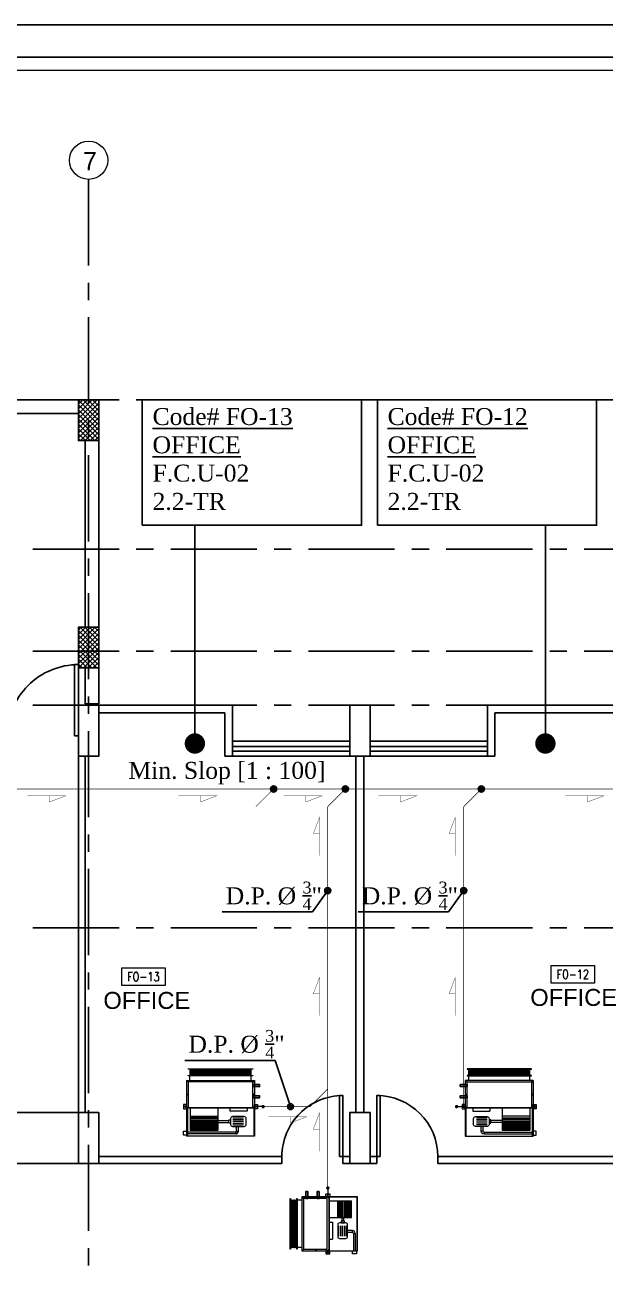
# Model space of a CAD drawing. Extents: x -711 to 2784, y 81 to 852.
# Drawn here: x -678.82 to -670.26, y 260.66 to 278.99 of the extents above; entities that cross this region are included whole.
import ezdxf
from ezdxf.enums import TextEntityAlignment as Align

# ---------------------------------------------------------------- set-up
doc = ezdxf.new("R2010")
doc.units = 0
doc.header["$MEASUREMENT"] = 0
for name, pattern in [('CENTERX2', [101.6, 63.5, -12.7, 12.7, -12.7]), ('DASHDOT', [1, 0.5, -0.25, 0, -0.25]), ('HIDDEN-Z', [3, 2, -1])]:
    doc.linetypes.add(name, pattern=pattern)
for name, color, linetype in [('01_AC-EQUIP', 206, 'Continuous'), ('AXIS', 1, 'CENTERX2'), ('CH.W.PIPING TEXT', 4, 'Continuous'), ('COL', 2, 'Continuous'), ('COLHATCH', 5, 'Continuous'), ('column', 6, 'Continuous'), ('DOOR', 250, 'Continuous'), ('DRAIN PIPE', 4, 'Continuous'), ('fram', 252, 'Continuous'), ('M-CH-WP-R', 40, 'HIDDEN-Z'), ('M-CH-WP-S', 142, 'Continuous'), ('M-EQBMNT', 21, 'Continuous'), ('WALL', 4, 'Continuous'), ('WIN', 5, 'Continuous'), ('ZONE TEXT', 73, 'Continuous')]:
    doc.layers.add(name, color=color, linetype=linetype)
doc.layers.add('A-SYMB-RMNU', color=4, linetype='Continuous', lineweight=9)
doc.layers.add('AXIS-TXT', color=171, linetype='Continuous', lineweight=20)
doc.styles.add('AC', font='romans.shx', dxfattribs={"height": 0.2})
doc.styles.add('ARABY', font='sosa.shx')
doc.styles.add('ROMANS-TITLE', font='ROMANS.shx', dxfattribs={"width": 0.8})
doc.dimstyles.new('IHAB', dxfattribs={"dimscale": 0, "dimtxt": 0.15, "dimasz": 0.09, "dimexe": 0.18, "dimexo": 0.0625, "dimgap": 0, "dimtad": 0, "dimtih": 1, "dimtoh": 1, "dimzin": 0, "dimdsep": 46, "dimtxsty": 'ARABY', "dimcen": 0.03, "dimse1": 1, "dimse2": 1, "dimclrd": 36, "dimclrt": 42, "dimadec": 0, "dimazin": 0, "dimtfac": 1, "dimtmove": 1, "dimatfit": 3, "dimldrblk": 'ORIGIN', "dimfxl": 1, "dimtolj": 1, "dimtzin": 0, "dimarcsym": 0})

# ---------------------------------------------------------------- blocks, each defined once
blk = doc.blocks.new('A$C16C81D8E')
at = {"layer": 'DOOR', "elevation": -0.562}
blk.add_lwpolyline([(0, 0.862), (0, 0.911), (0.911, 0.911), (0.911, 0.862)], close=True, dxfattribs=at)
at = {"layer": 'DOOR'}
blk.add_arc((0, 0.911, -0.562), 0.911, 270, 0, dxfattribs=at)
blk = doc.blocks.new('A$C224F6469')
at = {"layer": '01_AC-EQUIP', "color": 1, "lineweight": 20}
for p, q in [((0, 0), (1, 0)), ((0, -0.82), (0, 0)), ((1, -0.82), (1, 0)), ((0.007, -0.004), (0.988, -0.004)), ((0.007, -0.42), (0.007, -0.004)), ((0.32, -0.168), (0.163, -0.168)), ((0.236, -0.074), (0.236, -0.145)), ((0.263, -0.074), (0.236, -0.074)), ((0.263, -0.074), (0.263, -0.145)), ((0.276, -0.035), (1, -0.035)), ((0.276, -0.061), (0.276, -0.035)), ((0.276, -0.061), (1, -0.061)), ((0.541, -0.42), (0.541, -0.09)), ((0.541, -0.09), (0.949, -0.09)), ((0.541, -0.092), (0.949, -0.092)), ((0.541, -0.094), (0.949, -0.094)), ((0.541, -0.096), (0.949, -0.096)), ((0.541, -0.099), (0.949, -0.099)), ((0.541, -0.103), (0.949, -0.103)), ((0.541, -0.106), (0.949, -0.106)), ((0.541, -0.11), (0.949, -0.11)), ((0.541, -0.115), (0.949, -0.115)), ((0.541, -0.122), (0.949, -0.122)), ((0.541, -0.129), (0.949, -0.129)), ((0.541, -0.138), (0.949, -0.138)), ((0.541, -0.148), (0.949, -0.148)), ((0.541, -0.158), (0.949, -0.158)), ((0.541, -0.168), (0.949, -0.168)), ((0.541, -0.175), (0.949, -0.175)), ((0.949, -0.42), (0.949, -0.09)), ((0.988, -0.42), (0.988, -0.004)), ((0.32, -0.194), (0.163, -0.194)), ((0.32, -0.221), (0.163, -0.221)), ((0.32, -0.248), (0.163, -0.248)), ((0.32, -0.274), (0.163, -0.274)), ((0.541, -0.204), (0.376, -0.204)), ((0.541, -0.231), (0.376, -0.231)), ((0.541, -0.184), (0.949, -0.184)), ((0.541, -0.194), (0.949, -0.194)), ((0.541, -0.214), (0.949, -0.214)), ((0.541, -0.23), (0.949, -0.23)), ((0.541, -0.25), (0.949, -0.25)), ((0.541, -0.27), (0.949, -0.27)), ((0.949, -0.295), (0.541, -0.295)), ((0, -0.42), (1, -0.42)), ((0.022, -0.425), (0.001, -0.425)), ((0.011, -0.418), (0.011, -0.432)), ((0.109, -0.37), (0.363, -0.37)), ((0.109, -0.42), (0.109, -0.37)), ((0.363, -0.42), (0.363, -0.37)), ((0.978, -0.425), (0.999, -0.425)), ((0.989, -0.418), (0.989, -0.432)), ((0.022, -0.615), (0.001, -0.615)), ((0.011, -0.608), (0.011, -0.622)), ((0.978, -0.615), (0.999, -0.615)), ((0.989, -0.608), (0.989, -0.622)), ((1, -0.82), (0, -0.82)), ((0.022, -0.81), (0.001, -0.81)), ((0.011, -0.803), (0.011, -0.817)), ((0.05, -0.82), (0.05, -0.89)), ((0.95, -0.82), (0.95, -0.89)), ((0.978, -0.81), (0.999, -0.81)), ((0.989, -0.803), (0.989, -0.817))]:
    blk.add_line(p, q, dxfattribs=at)
at = {"layer": '01_AC-EQUIP', "color": 1, "linetype": 'DASHDOT', "lineweight": 20}
blk.add_line((0.541, -0.168), (0.949, -0.168), dxfattribs=at)
at = {"layer": '01_AC-EQUIP', "color": 4, "lineweight": 20}
blk.add_line((-0.128, -0.438), (-0.023, -0.438), dxfattribs=at)
at = {"layer": '01_AC-EQUIP', "color": 2, "lineweight": 20}
for p, q in [((0.047, -0.9), (0.063, -0.895)), ((0.047, -0.9), (0.063, -0.905)), ((0.047, -0.91), (0.063, -0.905)), ((0.047, -0.91), (0.063, -0.915)), ((0.047, -0.92), (0.063, -0.915)), ((0.063, -0.905), (0.937, -0.905)), ((0.063, -0.915), (0.937, -0.915)), ((0.953, -0.9), (0.937, -0.895)), ((0.953, -0.9), (0.937, -0.905)), ((0.953, -0.91), (0.937, -0.905)), ((0.953, -0.91), (0.937, -0.915)), ((0.953, -0.92), (0.937, -0.915)), ((0.047, -0.92), (0.063, -0.925)), ((0.047, -0.931), (0.063, -0.925)), ((0.047, -0.931), (0.063, -0.936)), ((0.047, -0.941), (0.063, -0.936)), ((0.047, -0.941), (0.063, -0.946)), ((0.047, -0.951), (0.063, -0.946)), ((0.047, -0.951), (0.063, -0.956)), ((0.047, -0.961), (0.063, -0.956)), ((0.047, -0.961), (0.063, -0.966)), ((0.047, -0.971), (0.063, -0.966)), ((0.047, -0.971), (0.063, -0.976)), ((0.047, -0.981), (0.063, -0.976)), ((0.047, -0.981), (0.063, -0.987)), ((0.063, -0.925), (0.937, -0.925)), ((0.063, -0.936), (0.937, -0.936)), ((0.063, -0.946), (0.937, -0.946)), ((0.063, -0.956), (0.937, -0.956)), ((0.063, -0.966), (0.937, -0.966)), ((0.063, -0.976), (0.937, -0.976)), ((0.953, -0.92), (0.937, -0.925)), ((0.953, -0.931), (0.937, -0.925)), ((0.953, -0.931), (0.937, -0.936)), ((0.953, -0.941), (0.937, -0.936)), ((0.953, -0.941), (0.937, -0.946)), ((0.953, -0.951), (0.937, -0.946)), ((0.953, -0.951), (0.937, -0.956)), ((0.953, -0.961), (0.937, -0.956)), ((0.953, -0.961), (0.937, -0.966)), ((0.953, -0.971), (0.937, -0.966)), ((0.953, -0.971), (0.937, -0.976)), ((0.953, -0.981), (0.937, -0.976)), ((0.953, -0.981), (0.937, -0.987))]:
    blk.add_line(p, q, dxfattribs=at)
at = {"layer": '01_AC-EQUIP', "color": 1, "lineweight": 20}
blk.add_lwpolyline([(0.324, -0.145), (0.149, -0.145, 0.414214), (0.122, -0.171), (0.122, -0.264, 0.414214), (0.149, -0.291), (0.324, -0.291, 0.414214), (0.351, -0.264), (0.351, -0.171, 0.414214)], format="xyb", close=True, dxfattribs=at)
for points in [[(1.044, -0.076), (1, -0.076), (1, -0.016), (1.044, -0.016)], [(0.351, -0.193), (0.376, -0.193), (0.376, -0.243), (0.351, -0.243)], [(-0.044, -0.407), (0, -0.407), (0, -0.467), (-0.044, -0.467)], [(0.025, -0.8), (0.975, -0.8), (0.975, -0.42), (0.025, -0.42)], [(1.044, -0.407), (1, -0.407), (1, -0.467), (1.044, -0.467)]]:
    blk.add_lwpolyline(points, close=True, dxfattribs=at)
at = {"layer": '01_AC-EQUIP', "color": 4, "lineweight": 20, "const_width": 0.0252}
blk.add_lwpolyline([(-0.126, -0.45, 1), (-0.131, -0.425, 1)], format="xyb", close=True, dxfattribs=at)
at = {"layer": '01_AC-EQUIP', "color": 2, "lineweight": 20}
for points in [[(0.975, -0.89), (0.975, -0.895), (0.025, -0.895), (0.025, -0.89)], [(0.975, -0.987), (0.975, -0.992), (0.025, -0.992), (0.025, -0.987)]]:
    blk.add_lwpolyline(points, close=True, dxfattribs=at)
at = {"layer": '01_AC-EQUIP', "color": 1, "lineweight": 20}
for centre in [(-0.023, -0.438), (1.023, -0.438)]:
    blk.add_circle(centre, 0.00932, dxfattribs=at)
for radius in [0.0399, 0.0133]:
    blk.add_arc((0.276, -0.074), radius, 90.0006, 180.0006, dxfattribs=at)
at = {"layer": '01_AC-EQUIP', "color": 1, "lineweight": 20, "extrusion": (0, 0, -1)}
for centre, major_axis, start_param, end_param in [((0.011, -0.425), (-0.00827, 0), -1.570796, 4.712389), ((0.011, -0.425), (-0.0047, 0), 3.141593, 9.424778), ((0.011, -0.615), (-0.00827, 0), -1.570796, 4.712389), ((0.011, -0.615), (-0.0047, 0), 3.141593, 9.424778), ((0.011, -0.81), (-0.00827, 0), -1.570796, 4.712389), ((0.011, -0.81), (-0.0047, 0), 3.141593, 9.424778)]:
    blk.add_ellipse(centre, major_axis=major_axis, ratio=0.646018, start_param=start_param, end_param=end_param, dxfattribs=at)
at = {"layer": '01_AC-EQUIP', "color": 1, "lineweight": 20}
for centre, major_axis, start_param, end_param in [((0.989, -0.425), (0.00827, 0), -1.570796, 4.712389), ((0.989, -0.425), (0.0047, 0), 3.141593, 9.424778), ((0.989, -0.615), (0.00827, 0), -1.570796, 4.712389), ((0.989, -0.615), (0.0047, 0), 3.141593, 9.424778), ((0.989, -0.81), (0.00827, 0), -1.570796, 4.712389), ((0.989, -0.81), (0.0047, 0), 3.141593, 9.424778)]:
    blk.add_ellipse(centre, major_axis=major_axis, ratio=0.646018, start_param=start_param, end_param=end_param, dxfattribs=at)
at = {"layer": 'M-CH-WP-R', "color": 6, "linetype": 'ByBlock', "ltscale": 1.5}
blk.add_lwpolyline([(0.025, -0.762), (0.025, -0.732), (-0.075, -0.732), (-0.075, -0.762)], close=True, dxfattribs=at)
at = {"layer": 'M-CH-WP-S', "color": 5, "linetype": 'ByBlock', "ltscale": 1.5}
blk.add_lwpolyline([(0.025, -0.597), (0.025, -0.567), (-0.075, -0.567), (-0.075, -0.597)], close=True, dxfattribs=at)
at = {"layer": 'M-EQBMNT', "color": 21, "linetype": 'ByBlock', "ltscale": 1.5}
blk.add_line((0.541, -0.09), (0.949, -0.09), dxfattribs=at)
blk = doc.blocks.new('A$C7E27466D')
at = {"layer": '01_AC-EQUIP', "color": 2, "lineweight": 20}
for p, q in [((-75.3, 98.1), (-73.7, 98.7)), ((-75.3, 98.1), (-73.7, 97.6)), ((-75.3, 97.1), (-73.7, 97.6)), ((-75.3, 97.1), (-73.7, 96.6)), ((-75.3, 96.1), (-73.7, 96.6)), ((-75.3, 96.1), (-73.7, 95.6)), ((-75.3, 95.1), (-73.7, 95.6)), ((-75.3, 95.1), (-73.7, 94.6)), ((-75.3, 94.1), (-73.7, 94.6)), ((-75.3, 94.1), (-73.7, 93.6)), ((-75.3, 93.1), (-73.7, 93.6)), ((-75.3, 93.1), (-73.7, 92.5)), ((-75.3, 92), (-73.7, 92.5)), ((-75.3, 92), (-73.7, 91.5)), ((-6.3, 97.6), (-73.7, 97.6)), ((-6.3, 96.6), (-73.7, 96.6)), ((-6.3, 95.6), (-73.7, 95.6)), ((-6.3, 94.6), (-73.7, 94.6)), ((-6.3, 93.6), (-73.7, 93.6)), ((-6.3, 92.5), (-73.7, 92.5)), ((-4.7, 98.1), (-6.3, 98.7)), ((-4.7, 98.1), (-6.3, 97.6)), ((-4.7, 97.1), (-6.3, 97.6)), ((-4.7, 97.1), (-6.3, 96.6)), ((-4.7, 96.1), (-6.3, 96.6)), ((-4.7, 96.1), (-6.3, 95.6)), ((-4.7, 95.1), (-6.3, 95.6)), ((-4.7, 95.1), (-6.3, 94.6)), ((-4.7, 94.1), (-6.3, 94.6)), ((-4.7, 94.1), (-6.3, 93.6)), ((-4.7, 93.1), (-6.3, 93.6)), ((-4.7, 93.1), (-6.3, 92.5)), ((-4.7, 92), (-6.3, 92.5)), ((-4.7, 92), (-6.3, 91.5)), ((-75.3, 91), (-73.7, 91.5)), ((-75.3, 91), (-73.7, 90.5)), ((-75.3, 90), (-73.7, 90.5)), ((-75.3, 90), (-73.7, 89.5)), ((-6.3, 91.5), (-73.7, 91.5)), ((-6.3, 90.5), (-73.7, 90.5)), ((-4.7, 91), (-6.3, 91.5)), ((-4.7, 91), (-6.3, 90.5)), ((-4.7, 90), (-6.3, 90.5)), ((-4.7, 90), (-6.3, 89.5))]:
    blk.add_line(p, q, dxfattribs=at)
at = {"layer": '01_AC-EQUIP', "color": 1, "lineweight": 20}
for p, q in [((-77.8, 81), (-79.9, 81)), ((-78.9, 80.3), (-78.9, 81.7)), ((-75, 82), (-75, 89)), ((-5, 82), (-5, 89)), ((-2.2, 81), (-0.1, 81)), ((-1.1, 80.3), (-1.1, 81.7)), ((0, 82), (0, 0)), ((-77.8, 61.5), (-79.9, 61.5)), ((-78.9, 60.8), (-78.9, 62.2)), ((-2.2, 61.5), (-0.1, 61.5)), ((-1.1, 60.8), (-1.1, 62.2)), ((-77.8, 42.5), (-79.9, 42.5)), ((-78.9, 41.8), (-78.9, 43.2)), ((-62.7, 42), (-62.7, 37)), ((-37.3, 37), (-62.7, 37)), ((-37.3, 42), (-37.3, 37)), ((-30.6, 42), (-30.6, 9)), ((-6.2, 42), (-6.2, 9)), ((-2.2, 42.5), (-0.1, 42.5)), ((-1.1, 41.8), (-1.1, 43.2)), ((-58.3, 27.4), (-42.7, 27.4)), ((-58.3, 24.8), (-42.7, 24.8)), ((-58.3, 22.1), (-42.7, 22.1)), ((-58.3, 19.4), (-42.7, 19.4)), ((-30.6, 23.1), (-36, 23.1)), ((-30.6, 20.4), (-36, 20.4)), ((-6.2, 29.5), (-30.6, 29.5)), ((-30.6, 27), (-6.2, 27)), ((-30.6, 25), (-6.2, 25)), ((-30.6, 23), (-6.2, 23)), ((-30.6, 21.4), (-6.2, 21.4)), ((-30.6, 19.4), (-6.2, 19.4)), ((-30.6, 18.4), (-6.2, 18.4)), ((-54, 6.1), (-79.6, 6.1)), ((-54, 3.5), (-79.6, 3.5)), ((-58.3, 16.8), (-42.7, 16.8)), ((-54, 6.1), (-54, 3.5)), ((-52.7, 7.4), (-52.7, 14.5)), ((-52.7, 7.4), (-50, 7.4)), ((-50, 7.4), (-50, 14.5)), ((-30.6, 17.5), (-6.2, 17.5)), ((-30.6, 16.8), (-6.2, 16.8)), ((-30.6, 15.8), (-6.2, 15.8)), ((-30.6, 14.8), (-6.2, 14.8)), ((-30.6, 13.8), (-6.2, 13.8)), ((-30.6, 12.9), (-6.2, 12.9)), ((-30.6, 12.2), (-6.2, 12.2)), ((-30.6, 11.5), (-6.2, 11.5)), ((-30.6, 11), (-6.2, 11)), ((-30.6, 10.6), (-6.2, 10.6)), ((-30.6, 10.3), (-6.2, 10.3)), ((-30.6, 9.9), (-6.2, 9.9)), ((-30.6, 9.6), (-6.2, 9.6)), ((-30.6, 9.4), (-6.2, 9.4)), ((-30.6, 9.2), (-6.2, 9.2)), ((-30.6, 9), (-6.2, 9)), ((-30.6, 9), (-6.2, 9))]:
    blk.add_line(p, q, dxfattribs=at)
at = {"layer": '01_AC-EQUIP', "color": 4, "lineweight": 20}
blk.add_line((12.8, 43.8), (2.3, 43.8), dxfattribs=at)
at = {"layer": '01_AC-EQUIP', "color": 1, "linetype": 'DASHDOT', "lineweight": 20}
blk.add_line((-30.6, 16.8), (-6.2, 16.8), dxfattribs=at)
at = {"layer": '01_AC-EQUIP', "color": 2, "lineweight": 20}
for points in [[(-77.5, 98.7), (-77.5, 99.2), (-2.5, 99.2), (-2.5, 98.7)], [(-77.5, 89), (-77.5, 89.5), (-2.5, 89.5), (-2.5, 89)]]:
    blk.add_lwpolyline(points, close=True, dxfattribs=at)
at = {"layer": '01_AC-EQUIP', "color": 1, "lineweight": 20}
for points in [[(-80, 42), (0, 42), (0, 82), (-80, 82)], [(-77.5, 44.5), (-2.5, 44.5), (-2.5, 79.5), (-77.5, 79.5)], [(-84.4, 40.7), (-80, 40.7), (-80, 46.7), (-84.4, 46.7)], [(-80, 42), (-80, 0), (0, 0), (0, 42)], [(-79.6, 41.6), (-79.6, 0.4), (-0.4, 0.4), (-0.4, 41.6)], [(4.4, 40.7), (0, 40.7), (0, 46.7), (4.4, 46.7)], [(-38.6, 19.3), (-36, 19.3), (-36, 24.3), (-38.6, 24.3)], [(-84.4, 7.6), (-80, 7.6), (-80, 1.6), (-84.4, 1.6)]]:
    blk.add_lwpolyline(points, close=True, dxfattribs=at)
at = {"layer": '01_AC-EQUIP', "color": 4, "lineweight": 20, "const_width": 2.52}
blk.add_lwpolyline([(12.6, 45, 1), (13.1, 42.5, 1)], format="xyb", close=True, dxfattribs=at)
at = {"layer": '01_AC-EQUIP', "color": 1, "lineweight": 20}
blk.add_lwpolyline([(-58.8, 14.5), (-41.2, 14.5, 0.414214), (-38.6, 17.1), (-38.6, 26.4, 0.414214), (-41.2, 29.1), (-58.8, 29.1, 0.414214), (-61.4, 26.4), (-61.4, 17.1, 0.414214)], format="xyb", close=True, dxfattribs=at)
for centre in [(-82.3, 43.8), (2.3, 43.8)]:
    blk.add_circle(centre, 0.932, dxfattribs=at)
for radius in [1.33, 3.99]:
    blk.add_arc((-54, 7.4), radius, 270.0006, 0.0006, dxfattribs=at)
for centre, major_axis, start_param, end_param in [((-78.9, 81), (-0.827, 0), -1.570796, 4.712389), ((-78.9, 81), (-0.47, 0), 3.141593, 9.424778), ((-78.9, 61.5), (-0.827, 0), -1.570796, 4.712389), ((-78.9, 61.5), (-0.47, 0), 3.141593, 9.424778), ((-78.9, 42.5), (-0.827, 0), -1.570796, 4.712389), ((-78.9, 42.5), (-0.47, 0), 3.141593, 9.424778)]:
    blk.add_ellipse(centre, major_axis=major_axis, ratio=0.646018, start_param=start_param, end_param=end_param, dxfattribs=at)
at = {"layer": '01_AC-EQUIP', "color": 1, "lineweight": 20, "extrusion": (0, 0, -1)}
for centre, major_axis, start_param, end_param in [((-1.1, 81), (0.827, 0), -1.570796, 4.712389), ((-1.1, 81), (0.47, 0), 3.141593, 9.424778), ((-1.1, 61.5), (0.827, 0), -1.570796, 4.712389), ((-1.1, 61.5), (0.47, 0), 3.141593, 9.424778), ((-1.1, 42.5), (0.827, 0), -1.570796, 4.712389), ((-1.1, 42.5), (0.47, 0), 3.141593, 9.424778)]:
    blk.add_ellipse(centre, major_axis=major_axis, ratio=0.646018, start_param=start_param, end_param=end_param, dxfattribs=at)
at = {"layer": 'M-CH-WP-R', "color": 6, "linetype": 'ByBlock', "ltscale": 1.5}
blk.add_lwpolyline([(-2.5, 76.2), (-2.5, 73.2), (7.5, 73.2), (7.5, 76.2)], close=True, dxfattribs=at)
at = {"layer": 'M-CH-WP-S', "color": 5, "linetype": 'ByBlock', "ltscale": 1.5}
blk.add_lwpolyline([(-2.5, 59.7), (-2.5, 56.7), (7.5, 56.7), (7.5, 59.7)], close=True, dxfattribs=at)
blk = doc.blocks.new('DOT')
at = {"color": 0, "linetype": 'ByBlock'}
blk.add_line((-0.5, 0), (-1, 0), dxfattribs=at)
at = {"color": 0, "linetype": 'ByBlock', "const_width": 0.5}
blk.add_lwpolyline([(-0.25, 0, 1), (0.25, 0, 1)], format="xyb", close=True, dxfattribs=at)
blk = doc.blocks.new('A-ROOM')
at = {"layer": 'A-SYMB-RMNU'}
blk.add_lwpolyline([(-425, 175), (425, 175), (425, -175), (-425, -175)], close=True, dxfattribs=at)
at = {"layer": 'A-SYMB-RMNU', "style": 'ROMANS-TITLE', "width": 0.8}
blk.add_attdef('ROOM-NO', text='', height=175, dxfattribs=at).set_placement((0, 0), align=Align.MIDDLE)

msp = doc.modelspace()

# ---------------------------------------------------------------- hatches: boundary and pattern name
at = {"layer": 'COLHATCH', "linetype": 'Continuous'}
h = msp.add_hatch(dxfattribs=at)
h.set_pattern_fill('_USER', color=252, scale=0.05, angle=45, style=0, double=1, pattern_type=0)
h.set_pattern_definition([(45, (-481.988946, 93.687133), (-0.035355339, 0.035355339), []), (135, (-481.988946, 93.687133), (-0.035355339, -0.035355339), [])])
h.paths.add_polyline_path([(-661.549, 271.267), (-661.849, 271.267), (-661.849, 270.367), (-661.549, 270.367)])
h.paths.add_polyline_path([(-659.549, 271.267), (-660.349, 271.267), (-660.349, 270.967), (-659.549, 270.967)])
h.paths.add_polyline_path([(-657.599, 269.267), (-657.899, 269.267), (-657.899, 268.667), (-657.599, 268.667)])
h.paths.add_polyline_path([(-657.199, 265.687), (-657.999, 265.687), (-657.999, 265.387), (-657.199, 265.387)])
h.paths.add_polyline_path([(-659.749, 265.687), (-660.549, 265.687), (-660.549, 265.387), (-659.749, 265.387)])
h.paths.add_polyline_path([(-659.649, 260.637), (-660.549, 260.637), (-660.549, 260.337), (-659.649, 260.337)])
h.paths.add_polyline_path([(-657.199, 260.687), (-657.999, 260.687), (-657.999, 260.387), (-657.199, 260.387)])
h.paths.add_polyline_path([(-659.456, 254.417), (-660.556, 254.417), (-660.556, 254.117), (-659.703, 254.117, -0.011587), (-659.719, 253.431), (-659.47, 253.421, 0.01656)])
h.paths.add_polyline_path([(-659.651, 251.687), (-659.904, 251.687, -0.040808), (-660.493, 249.348), (-660.256, 249.267, 0.04151)])
h.paths.add_polyline_path([(-661.549, 252.287), (-661.849, 252.287), (-661.849, 251.387), (-661.549, 251.387)])
h.paths.add_polyline_path([(-665.679, 252.287), (-666.079, 252.287), (-666.079, 251.387), (-665.679, 251.387)])
h.paths.add_polyline_path([(-669.479, 252.287), (-669.929, 252.287), (-669.929, 251.387), (-669.479, 251.387)])
h.paths.add_polyline_path([(-669.729, 250.467), (-670.029, 250.467), (-670.029, 249.567), (-669.729, 249.567)])
h.paths.add_polyline_path([(-677.729, 252.287), (-678.029, 252.287), (-678.029, 251.387), (-677.729, 251.387)])
h.paths.add_polyline_path([(-677.729, 250.467), (-678.029, 250.467), (-678.029, 249.567), (-677.729, 249.567)])
h.paths.add_polyline_path([(-685.729, 252.287), (-686.029, 252.287), (-686.029, 251.387), (-685.729, 251.387)])
h.paths.add_polyline_path([(-685.729, 250.467), (-686.029, 250.467), (-686.029, 249.567), (-685.729, 249.567)])
h.paths.add_polyline_path([(-693.829, 252.287), (-694.279, 252.287), (-694.279, 251.387), (-693.828, 251.387)])
h.paths.add_polyline_path([(-693.729, 250.467), (-694.029, 250.467), (-694.029, 249.567), (-693.729, 249.567)])
h.paths.add_polyline_path([(-697.679, 252.287), (-698.079, 252.287), (-698.079, 251.387), (-697.679, 251.387)])
h.paths.add_polyline_path([(-701.909, 252.287), (-702.209, 252.287), (-702.209, 251.387), (-701.909, 251.387)])
h.paths.add_polyline_path([(-703.201, 254.417), (-704.301, 254.417, 0.01656), (-704.288, 253.421), (-704.039, 253.431, -0.011587), (-704.054, 254.117), (-703.201, 254.117)])
h.paths.add_polyline_path([(-703.854, 251.687), (-704.107, 251.687, 0.04151), (-703.502, 249.267), (-703.265, 249.348, -0.040808)])
h.paths.add_polyline_path([(-703.209, 260.637), (-704.109, 260.637), (-704.109, 260.337), (-703.209, 260.337)])
h.paths.add_polyline_path([(-705.759, 260.687), (-706.559, 260.687), (-706.559, 260.387), (-705.759, 260.387)])
h.paths.add_polyline_path([(-705.759, 265.687), (-706.559, 265.687), (-706.559, 265.387), (-705.759, 265.387)])
h.paths.add_polyline_path([(-703.209, 265.687), (-704.009, 265.687), (-704.009, 265.387), (-703.209, 265.387)])
h.paths.add_polyline_path([(-705.859, 269.267), (-706.159, 269.267), (-706.159, 268.667), (-705.859, 268.667)])
h.paths.add_polyline_path([(-703.409, 271.267), (-704.209, 271.267), (-704.209, 270.967), (-703.409, 270.967)])
h.paths.add_polyline_path([(-701.909, 271.267), (-702.209, 271.267), (-702.209, 270.367), (-701.909, 270.367)])
h.paths.add_polyline_path([(-697.629, 271.267), (-698.029, 271.267), (-698.029, 270.367), (-697.629, 270.367)])
h.paths.add_polyline_path([(-693.829, 271.267), (-694.279, 271.267), (-694.279, 270.367), (-693.829, 270.367)])
h.paths.add_polyline_path([(-684.479, 273.467), (-684.779, 273.467), (-684.779, 272.867), (-684.479, 272.867)])
h.paths.add_polyline_path([(-684.479, 270.967), (-679.379, 270.967), (-679.379, 269.517), (-679.079, 269.517), (-679.079, 271.267), (-684.779, 271.267), (-684.779, 269.517), (-684.479, 269.517)])
h.paths.add_polyline_path([(-677.729, 273.467), (-678.029, 273.467), (-678.029, 272.867), (-677.729, 272.867)])
h.paths.add_polyline_path([(-677.729, 270.117), (-678.029, 270.117), (-678.029, 269.517), (-677.729, 269.517)])
h.paths.add_polyline_path([(-669.479, 271.267), (-669.929, 271.267), (-669.929, 270.367), (-669.479, 270.367)])
at = {"layer": 'DRAIN PIPE', "linetype": 'Continuous'}
for points in [[(-675.197, 267.734, 1), (-675.108, 267.734, 1)], [(-674.138, 267.734, 1), (-674.048, 267.734, 1)], [(-672.132, 267.734, 1), (-672.043, 267.734, 1)]]:
    msp.add_hatch(color=2, dxfattribs=at).paths.add_polyline_path(points)

# ---------------------------------------------------------------- linework, layer by layer
at = {"layer": 'AXIS', "color": 252, "linetype": 'CENTERX2', "ltscale": 0.02}
for p, q in [((-677.879, 276.716), (-677.879, 244.268)), ((-655.078, 273.467), (-708.68, 273.467)), ((-655.078, 271.267), (-708.68, 271.267)), ((-655.078, 269.767), (-708.68, 269.767)), ((-655.078, 268.967), (-708.68, 268.967)), ((-655.078, 265.687), (-708.68, 265.687))]:
    msp.add_line(p, q, dxfattribs=at)
at = {"layer": 'AXIS-TXT'}
msp.add_circle((-677.879, 276.998), 0.282, dxfattribs=at)
at = {"layer": 'CH.W.PIPING TEXT', "color": 34, "linetype": 'Continuous'}
for points in [[(-677.087, 271.619), (-673.853, 271.619), (-673.853, 273.467), (-677.087, 273.467)], [(-673.621, 271.619), (-670.388, 271.619), (-670.388, 273.467), (-673.621, 273.467)]]:
    msp.add_lwpolyline(points, close=True, dxfattribs=at)
at = {"layer": 'COL', "color": 252, "linetype": 'Continuous'}
for points in [[(-677.729, 268.967), (-678.029, 268.967), (-678.029, 268.217), (-677.729, 268.217)], [(-673.729, 268.967), (-674.029, 268.967), (-674.029, 268.217), (-673.729, 268.217)], [(-677.729, 262.967), (-678.029, 262.967), (-678.029, 262.217), (-677.729, 262.217)], [(-673.729, 262.967), (-674.029, 262.967), (-674.029, 262.217), (-673.729, 262.217)]]:
    msp.add_lwpolyline(points, close=True, dxfattribs=at)
at = {"layer": 'column', "color": 252}
for points in [[(-677.729, 273.467), (-678.029, 273.467), (-678.029, 272.867), (-677.729, 272.867)], [(-677.729, 270.117), (-678.029, 270.117), (-678.029, 269.517), (-677.729, 269.517)]]:
    msp.add_lwpolyline(points, close=True, dxfattribs=at)
at = {"layer": 'DRAIN PIPE', "color": 6, "const_width": 0.01}
for points in [[(-679.169, 267.735), (-657.846, 267.734)], [(-675.152, 267.734), (-675.411, 267.476)], [(-674.093, 267.734), (-674.352, 267.476)], [(-672.088, 267.734), (-672.347, 267.476)], [(-674.352, 261.749), (-674.352, 267.476)], [(-672.347, 263.055), (-672.347, 267.476)], [(-674.352, 263.314), (-674.611, 263.055)], [(-675.411, 263.055), (-674.611, 263.055)]]:
    msp.add_lwpolyline(points, dxfattribs=at)
at = {"layer": 'DRAIN PIPE', "color": 2, "linetype": 'Continuous', "const_width": 0.005}
for points in [[(-678.784, 267.631), (-678.224, 267.631), (-678.459, 267.542), (-678.459, 267.631)], [(-676.556, 267.631), (-675.996, 267.631), (-676.231, 267.542), (-676.231, 267.631)], [(-675.003, 267.631), (-674.443, 267.631), (-674.678, 267.542), (-674.678, 267.631)], [(-673.606, 267.631), (-673.046, 267.631), (-673.281, 267.542), (-673.281, 267.631)], [(-670.849, 267.631), (-670.289, 267.631), (-670.524, 267.542), (-670.524, 267.631)], [(-674.476, 266.753), (-674.476, 267.313), (-674.565, 267.078), (-674.476, 267.078)], [(-672.474, 266.753), (-672.474, 267.313), (-672.562, 267.078), (-672.474, 267.078)], [(-674.476, 264.392), (-674.476, 264.952), (-674.565, 264.718), (-674.476, 264.718)], [(-672.474, 264.392), (-672.474, 264.952), (-672.562, 264.718), (-672.474, 264.718)], [(-675.226, 262.903), (-674.666, 262.903), (-674.901, 262.815), (-674.901, 262.903)], [(-674.476, 262.396), (-674.476, 262.957), (-674.565, 262.722), (-674.476, 262.722)]]:
    msp.add_lwpolyline(points, dxfattribs=at)
at = {"layer": 'DRAIN PIPE', "color": 2, "linetype": 'Continuous'}
for centre in [(-675.152, 267.734), (-674.093, 267.734), (-672.088, 267.734)]:
    msp.add_circle(centre, 0.0448, dxfattribs=at)
at = {"layer": 'fram'}
msp.add_line((-646.067, 278.515), (-710.114, 278.515), dxfattribs=at)
for points in [[(-710.591, 278.992), (-645.591, 278.992), (-645.591, 240.992), (-710.591, 240.992)], [(-653.644, 278.515), (-710.114, 278.515), (-710.114, 241.469), (-653.644, 241.469)]]:
    msp.add_lwpolyline(points, close=True, dxfattribs=at)
at = {"layer": 'WALL', "color": 252, "linetype": 'Continuous'}
for p, q in [((-684.779, 273.467), (-677.729, 273.467)), ((-677.729, 273.467), (-677.729, 268.987)), ((-684.079, 273.267), (-678.029, 273.267)), ((-678.029, 273.267), (-678.029, 272.867)), ((-678.029, 272.867), (-677.929, 272.867)), ((-677.929, 272.867), (-677.929, 270.117)), ((-677.929, 270.117), (-678.029, 270.117)), ((-678.029, 270.117), (-678.029, 269.517)), ((-678.029, 269.517), (-677.929, 269.517)), ((-677.929, 269.517), (-677.929, 268.987)), ((-678.029, 268.967), (-675.759, 268.967)), ((-678.029, 268.967), (-678.029, 262.967)), ((-677.729, 268.987), (-677.929, 268.987)), ((-675.759, 268.967), (-675.759, 268.217)), ((-674.029, 268.217), (-674.029, 268.967)), ((-674.029, 268.967), (-673.729, 268.967)), ((-673.729, 268.967), (-673.729, 268.217)), ((-671.999, 268.967), (-671.999, 268.217)), ((-669.729, 268.967), (-671.999, 268.967)), ((-677.729, 268.857), (-675.869, 268.857)), ((-677.729, 268.857), (-677.729, 268.217)), ((-675.869, 268.857), (-675.869, 268.217)), ((-671.889, 268.857), (-671.889, 268.217)), ((-670.029, 268.857), (-671.889, 268.857)), ((-677.929, 268.217), (-677.929, 262.967)), ((-677.729, 268.217), (-677.929, 268.217)), ((-675.869, 268.217), (-675.759, 268.217)), ((-673.939, 268.217), (-674.029, 268.217)), ((-673.939, 268.217), (-673.939, 262.967)), ((-673.819, 268.217), (-673.819, 262.967)), ((-673.729, 268.217), (-673.819, 268.217)), ((-671.999, 268.217), (-671.889, 268.217)), ((-679.189, 262.967), (-678.029, 262.967)), ((-677.929, 262.967), (-677.729, 262.967)), ((-677.729, 262.967), (-677.729, 262.217)), ((-674.029, 262.217), (-674.029, 262.967)), ((-674.029, 262.967), (-673.939, 262.967)), ((-673.819, 262.967), (-673.729, 262.967)), ((-673.729, 262.967), (-673.729, 262.217)), ((-679.189, 262.217), (-677.729, 262.217)), ((-674.029, 262.217), (-673.729, 262.217))]:
    msp.add_line(p, q, dxfattribs=at)
at = {"layer": 'WALL', "linetype": 'Continuous'}
msp.add_lwpolyline([(-653.836, 278.323, 0.0192, 0.0192, 0), (-709.922, 278.323, 0.0192, 0.0192, 0), (-709.922, 241.661, 0.0192, 0.0192, 0), (-653.836, 241.661, 0.0192, 0.0192, 0)], format="xyseb", close=True, dxfattribs=at)
at = {"layer": 'WIN', "color": 252}
for p, q in [((-675.759, 268.437), (-674.029, 268.437)), ((-673.729, 268.437), (-671.999, 268.437)), ((-675.759, 268.362), (-674.029, 268.362)), ((-675.759, 268.292), (-674.029, 268.292)), ((-675.759, 268.217), (-674.029, 268.217)), ((-671.999, 268.362), (-673.729, 268.362)), ((-671.999, 268.292), (-673.729, 268.292)), ((-673.729, 268.217), (-671.999, 268.217)), ((-677.729, 262.317), (-675.029, 262.317)), ((-675.029, 262.217), (-677.729, 262.217)), ((-675.029, 262.317), (-675.029, 262.217)), ((-674.129, 262.317), (-674.129, 262.217)), ((-674.129, 262.317), (-674.029, 262.317)), ((-674.129, 262.217), (-674.029, 262.217)), ((-673.729, 262.317), (-673.629, 262.317)), ((-673.729, 262.217), (-673.629, 262.217)), ((-673.629, 262.317), (-673.629, 262.217)), ((-672.729, 262.317), (-672.729, 262.217)), ((-670.029, 262.317), (-672.729, 262.317)), ((-672.729, 262.217), (-670.029, 262.217))]:
    msp.add_line(p, q, dxfattribs=at)

# ---------------------------------------------------------------- block references
at = {"layer": '01_AC-EQUIP', "rotation": 180}
msp.add_blockref('A$C224F6469', (-675.434, 262.617), dxfattribs=at)
at = {"layer": '01_AC-EQUIP', "xscale": -1, "rotation": 180}
msp.add_blockref('A$C224F6469', (-672.324, 262.617), dxfattribs=at)
at = {"layer": '01_AC-EQUIP', "xscale": 0.009999999999990905, "yscale": 0.009999999999990905, "zscale": 0.01, "rotation": 90}
msp.add_blockref('A$C7E27466D', (-673.914, 261.727), dxfattribs=at)
at = {"layer": 'A-SYMB-RMNU', "xscale": 0.0007500000000391083, "yscale": 0.0007500000000106866, "zscale": 0.00075}
for p, values in [((-677.071, 264.969), {'ROOM-NO': 'FO-13'}), ((-670.739, 265.004), {'ROOM-NO': 'FO-12'})]:
    msp.add_blockref('A-ROOM', p, dxfattribs=at).add_auto_attribs(values)
at = {"layer": 'DOOR', "color": 252}
for p, xscale, yscale, zscale, rotation in [((-679.079, 268.517, 0.648), -1.152439024390304, 1.152439024390304, 1.152439024390303, 270), ((-675.029, 262.317, 0.556), -0.98780487804882, 0.98780487804882, 0.9878048780488431, 270), ((-672.729, 262.317, 0.556), 0.98780487804882, 0.98780487804882, 0.9878048780488431, 90)]:
    msp.add_blockref('A$C16C81D8E', p, dxfattribs=dict(at, xscale=xscale, yscale=yscale, zscale=zscale, rotation=rotation))

# ---------------------------------------------------------------- texts
at = {"layer": 'AXIS-TXT', "style": 'ARABY'}
msp.add_text('7', height=0.27, dxfattribs=at).set_placement((-677.959, 276.851, 0))
at = {"layer": 'CH.W.PIPING TEXT', "color": 47, "linetype": 'Continuous', "char_height": 0.25, "width": 3.95146, "attachment_point": 7, "style": 'AC'}
for s, insert in [('\\A1;{\\fTimes New Roman|b0|i0|c0|p18;\\L\\C3;Code# FO-13\\POFFICE\\P\\l\\C256;F.C.U-02\\L\\C3;\\P\\l\\C34;2.2-TR}', (-676.936, 271.841)), ('\\A1;{\\fTimes New Roman|b0|i0|c0|p18;\\L\\C3;Code# FO-12\\POFFICE\\P\\l\\C256;F.C.U-02\\L\\C3;\\P\\l\\C34;2.2-TR}', (-673.47, 271.841))]:
    msp.add_mtext(s, dxfattribs=dict(at, insert=insert))
at = {"layer": 'DRAIN PIPE', "color": 2, "insert": (-677.292, 268.133), "char_height": 0.25, "width": 10.22534, "attachment_point": 1, "style": 'AC'}
msp.add_mtext('\\A1;{\\fTimes New Roman|b0|i0|c0|p18;Min. Slop [1 : 100]}', dxfattribs=at)
at = {"layer": 'DRAIN PIPE', "color": 6, "char_height": 0.25, "width": 10.22534, "attachment_point": 1, "style": 'AC'}
for insert in [(-675.857, 266.37), (-673.851, 266.37), (-676.407, 264.184)]:
    msp.add_mtext('\\A1;{\\fTimes New Roman|b0|i0|c0|p18;\\C5;D.P. %%C \\H0.7x;\\S3/4;\\H1.429x;"}', dxfattribs=dict(at, insert=insert))
at = {"layer": 'ZONE TEXT', "linetype": 'Continuous', "char_height": 0.25, "width": 3.29288, "attachment_point": 1, "style": 'AC'}
for insert in [(-677.661, 264.744), (-671.366, 264.788)]:
    msp.add_mtext('{\\fArial|b0|i0|c0|p34;OFFICE}', dxfattribs=dict(at, insert=insert))

# ---------------------------------------------------------------- leaders
at = {"layer": 'CH.W.PIPING TEXT', "color": 47, "linetype": 'Continuous'}
for points in [[(-676.312, 268.404), (-676.312, 271.619)], [(-671.143, 268.404), (-671.143, 271.619)]]:
    msp.add_leader(points, dimstyle='IHAB', override={"dimscale": 1, "dimasz": 0.3, "dimclrd": 47, "dimldrblk": 'DOT'}, dxfattribs=at)
at = {"layer": 'DRAIN PIPE', "color": 6}
for points in [[(-674.352, 266.236), (-674.577, 265.922), (-675.909, 265.922)], [(-672.347, 266.236), (-672.571, 265.922), (-673.904, 265.922)], [(-674.902, 263.055), (-675.127, 263.736), (-676.46, 263.736)]]:
    msp.add_leader(points, dimstyle='IHAB', override={"dimscale": 1, "dimldrblk": 'Origin2'}, dxfattribs=at)

doc.saveas('drawing.dxf')
